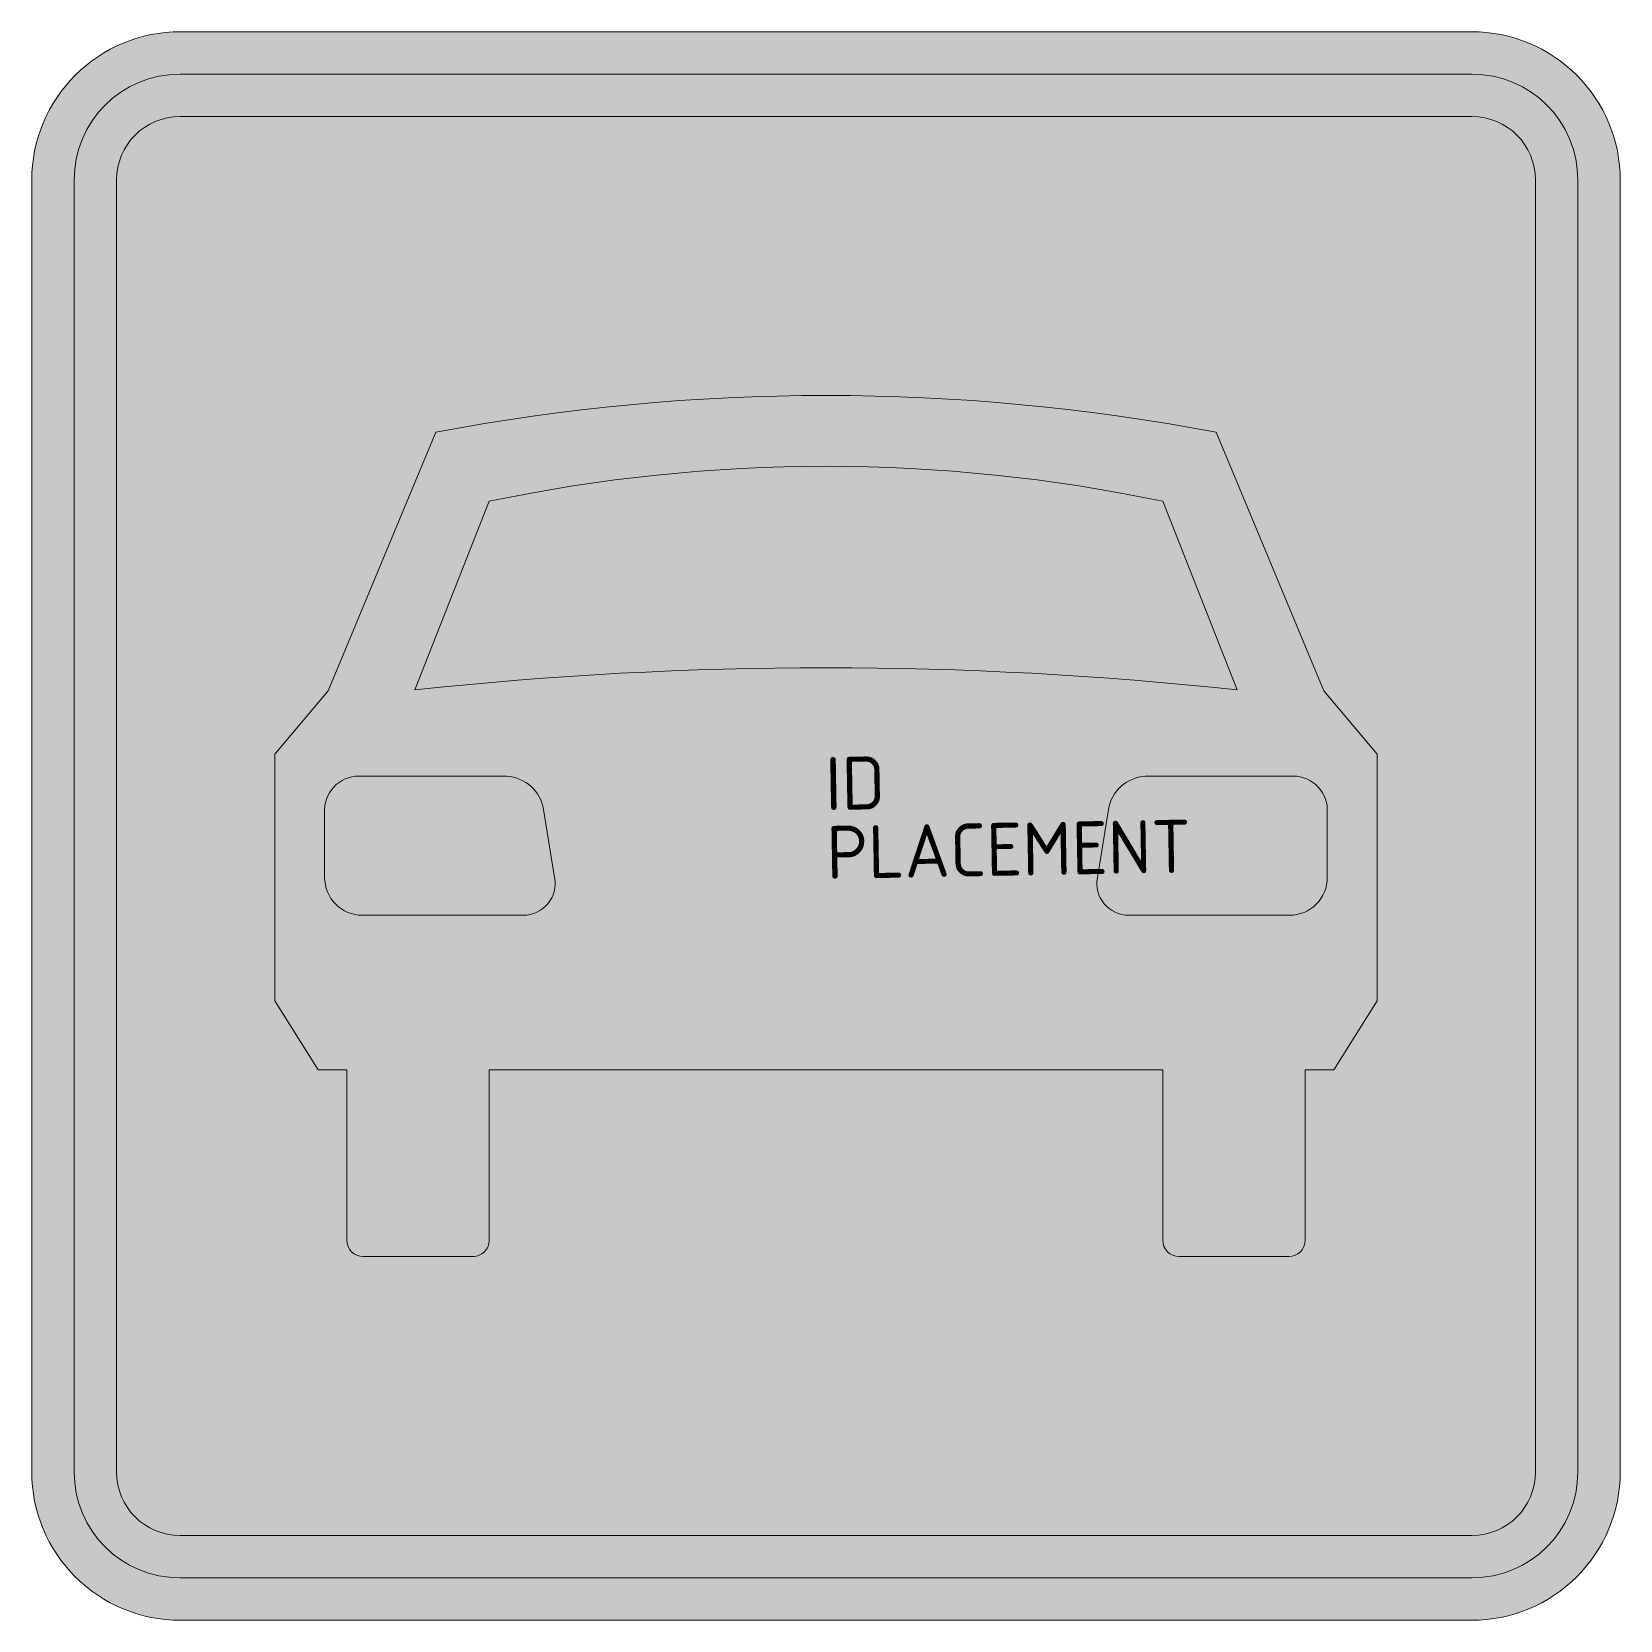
# Model space of a CAD drawing. Extents: x -3.75 to 3.75, y -3.75 to 3.75.
import ezdxf
from ezdxf.enums import TextEntityAlignment as Align

# ---------------------------------------------------------------- set-up
doc = ezdxf.new("R2010")
doc.units = 0
doc.styles.add('NLCS-ISO', font='NLCS-ISO.ttf', dxfattribs={"height": 0.25})

msp = doc.modelspace()

# ---------------------------------------------------------------- hatches: boundary and pattern name
at = {"true_color": 0x005b8c}
h = msp.add_hatch(color=146, dxfattribs=at)
h.dxf.hatch_style = 1
h.paths.add_polyline_path([(3.050000000000002, 3.750000000000001), (-3.050000000000001, 3.75, 0.4142135623730949), (-3.750000000000001, 3.05), (-3.75, -4.440892098500626e-16), (-3.55, -4.440892098500626e-16), (-3.550000000000001, 3.05, -0.4142135623730951), (-3.050000000000001, 3.55), (3.05, 3.550000000000001, -0.414213562373095), (3.55, 3.050000000000001), (3.550000000000001, -4.440892098500626e-16), (3.749999999999999, 4.440892098500626e-16), (3.750000000000001, 3.050000000000001, 0.4142135623730949)])
at = {"true_color": 0xf1f0ea}
h = msp.add_hatch(color=7, dxfattribs=at)
h.dxf.hatch_style = 1
h.paths.add_polyline_path([(3.05, 3.550000000000001), (-3.050000000000001, 3.55, 0.4142135623730951), (-3.550000000000001, 3.05), (-3.550000000000001, 0), (-3.35, 0), (-3.350000000000001, 3.05, -0.4142135623730948), (-3.050000000000001, 3.35), (3.05, 3.350000000000001, -0.4142135623730949), (3.35, 3.050000000000001), (3.350000000000001, 0), (3.55, 4.440892098500626e-16), (3.55, 3.050000000000001, 0.414213562373095)])
at = {"true_color": 0x005b8c}
h = msp.add_hatch(color=146, dxfattribs=at)
h.dxf.hatch_style = 1
h.paths.add_polyline_path([(3.349999999999999, 3.050000000000001, 0.4142135623730945), (3.049999999999999, 3.350000000000001), (-3.050000000000001, 3.35, 0.4142135623730949), (-3.350000000000001, 3.05), (-3.350000000000001, -4.440892098500626e-16), (-2.601696776082975, -4.440892098500626e-16), (-2.601696776082975, 0.3387979247120612), (-2.349780990013142, 0.6384847483676073), (-1.841601776272997, 1.858987924332013, -0.09433600123699437), (1.841592939603082, 1.858987924332014), (2.349772153343222, 0.6384847483676064), (2.601687939413053, 0.3387979247120612), (2.601687939413053, -4.440892098500626e-16), (3.350000000000001, -4.440892098500626e-16)])
at = {"true_color": 0xf1f0ea}
h = msp.add_hatch(color=7, dxfattribs=at)
h.dxf.hatch_style = 1
h.paths.add_polyline_path([(2.349772153343222, 0.6384847483676079), (1.84159293960308, 1.858987924332014, 0.09433600123699426), (-1.841601776272995, 1.858987924332014), (-2.349780990013143, 0.6384847483676062), (-2.601696776082976, 0.3387979247120617), (-2.601696776082976, 0), (-2.367153883075205, 0), (-2.367153883075205, 0.07023075208598606, -0.4527323537404017), (-2.189059637514257, 0.2345605663396826), (-1.507151493153486, 0.2345605663396826, -0.3521437193805759), (-1.333422562532855, 0.07818685544127585), (-1.320743961592773, 0), (1.320624172500122, 0), (1.333302773440202, 0.07818685544127191, -0.3521437193805841), (1.507031704060837, 0.2345605663396826), (2.188939848421607, 0.2345605663396826, -0.4379484502150733), (2.367034093982552, 0.07818685544127224), (2.367034093982552, -5.551115123125783e-17), (2.601687939413052, -5.551115123125783e-17), (2.601687939413052, 0.3387979247120615)])
h.paths.add_polyline_path([(-1.941491493044902, 0.6428323899680812), (-1.589685990203165, 1.533232924413451, -0.1038266554135939), (1.589677153533247, 1.533232924413449), (1.94151800305466, 0.6428323899680777, 0.05368895362068191)], flags=16)
at = {"true_color": 0x005b8c}
h = msp.add_hatch(color=146, dxfattribs=at)
h.dxf.hatch_style = 1
h.paths.add_polyline_path([(1.589677153533247, 1.533232924413451, 0.1038266554135939), (-1.589685990203166, 1.533232924413451), (-1.941491493044905, 0.6428323899680777, -0.0536889536206819), (1.941518003054655, 0.6428323899680848)])
h = msp.add_hatch(color=146, dxfattribs=at)
h.dxf.hatch_style = 1
edge = h.paths.add_edge_path()
edge.add_arc((-2.205962759276742, 0.07420880376363856), 0.1612402036917636, 83.98251657624799, 178.5862787599309)
edge.add_line((-2.367153883075205, 0.07818685544127539), (-2.367153883075205, -0.2432205028768094))
edge.add_arc((-2.189077309977184, -0.2432205028768083), 0.1780765730980214, 180.0000000000004, 270.0056860794394)
edge.add_line((-2.189059637514257, -0.4212970750979153), (-1.428964637704284, -0.4212970750979153))
edge.add_arc((-1.428964637704283, -0.2710387809158106), 0.1502582941821047, 269.9999999999994, 370.6690842893386)
edge.add_line((-1.281303883346665, -0.2432205028768094), (-1.333422562532855, 0.0781868554412754))
edge.add_arc((-1.517536070070535, 0.04833143183363085), 0.1865184440655111, 9.210777636512908, 86.80835718352884)
edge.add_line((-1.507151493153487, 0.2345605663396826), (-2.189059637514257, 0.2345605663396826))
h = msp.add_hatch(color=146, dxfattribs=at)
h.dxf.hatch_style = 1
edge = h.paths.add_edge_path()
edge.add_arc((2.205842970184091, 0.07420880376363999), 0.1612402036917619, 1.4137212400685257, 96.01748342375151, ccw=False)
edge.add_line((2.367034093982552, 0.07818685544127539), (2.367034093982552, -0.2432205028768094))
edge.add_arc((2.188957520884532, -0.2432205028768099), 0.1780765730980201, -90.00568607943887, 1.1368683772161603e-13, ccw=False)
edge.add_line((2.188939848421608, -0.4212970750979153), (1.428844848611635, -0.4212970750979153))
edge.add_arc((1.428844848611635, -0.2710387809158115), 0.1502582941821038, 169.3309157106611, 270.0000000000001, ccw=False)
edge.add_line((1.281184094254018, -0.2432205028768094), (1.333302773440203, 0.0781868554412754))
edge.add_arc((1.517416280977884, 0.04833143183362947), 0.1865184440655124, 93.19164281647079, 170.7892223634867, ccw=False)
edge.add_line((1.507031704060837, 0.2345605663396826), (2.188939848421608, 0.2345605663396826))
h = msp.add_hatch(color=146, dxfattribs=at)
h.dxf.hatch_style = 1
h.paths.add_polyline_path([(-3.55, -4.440892098500626e-16), (-3.75, 0), (-3.75, -3.050000000000001, 0.414213562373095), (-3.05, -3.75), (3.050000000000001, -3.750000000000001, 0.4142135623730953), (3.750000000000001, -3.050000000000001), (3.75, 0), (3.550000000000001, 4.440892098500626e-16), (3.550000000000001, -3.05, -0.4142135623730951), (3.050000000000001, -3.55), (-3.05, -3.55, -0.4142135623730949), (-3.55, -3.050000000000001)])
at = {"true_color": 0xf1f0ea}
h = msp.add_hatch(color=7, dxfattribs=at)
h.dxf.hatch_style = 1
h.paths.add_polyline_path([(-3.35, 0), (-3.550000000000001, -4.440892098500626e-16), (-3.55, -3.050000000000001, 0.4142135623730949), (-3.05, -3.55), (3.050000000000001, -3.55, 0.4142135623730951), (3.550000000000001, -3.05), (3.550000000000001, 0), (3.350000000000001, -4.440892098500626e-16), (3.350000000000001, -3.049999999999999, -0.4142135623730955), (3.050000000000001, -3.35), (-3.05, -3.35, -0.4142135623730949), (-3.35, -3.05)])
at = {"true_color": 0x005b8c}
h = msp.add_hatch(color=146, dxfattribs=at)
h.dxf.hatch_style = 1
h.paths.add_polyline_path([(3.350000000000001, 0), (2.601687939413053, 4.440892098500626e-16), (2.601687939413053, -0.8252389304656802), (2.397560864268772, -1.150993930384241), (2.262925361372746, -1.150993930384241), (2.262925361372746, -1.954529999519292, -0.4142135623730961), (2.184738505923541, -2.032716854968498), (1.66786400898245, -2.032716854968498, -0.4142135623730945), (1.589677153533247, -1.954529999519296), (1.589677153533247, -1.150993930384241), (-1.589685990203166, -1.150993930384241), (-1.589685988205727, -1.954547670861696, -0.4142135623730989), (-1.667855172312529, -2.032716854968499), (-2.184711993915893, -2.032716856966388, -0.4142135623730929), (-2.262898851362985, -1.954529999519296), (-2.262898851362985, -1.150993930384241), (-2.397552027598855, -1.15099393038424), (-2.601696776082975, -0.8252389304656802), (-2.601696776082975, 0), (-3.35, 4.440892098500626e-16), (-3.35, -3.05, 0.4142135623730951), (-3.05, -3.35), (3.050000000000001, -3.349999999999999, 0.4142135623730948), (3.350000000000001, -3.049999999999999)])
at = {"true_color": 0xf1f0ea}
h = msp.add_hatch(color=7, dxfattribs=at)
h.dxf.hatch_style = 1
edge = h.paths.add_edge_path()
edge.add_line((2.601687939413053, 0), (2.367034093982552, 0))
edge.add_line((2.367034093982552, 0), (2.367034093982552, -0.2432205028768094))
edge.add_arc((2.188957520884532, -0.2432205028768096), 0.1780765730980205, -90.00568607943882, 1.1368683772161603e-13, ccw=False)
edge.add_line((2.188939848421608, -0.4212970750979153), (1.428844848611635, -0.4212970750979153))
edge.add_arc((1.428844848611635, -0.271038780915811), 0.1502582941821043, 169.3309157106613, 269.9999999999999, ccw=False)
edge.add_line((1.281184094254018, -0.2432205028768094), (1.320624172500122, 0))
edge.add_line((1.320624172500122, 0), (-1.320743961592774, 0))
edge.add_line((-1.320743961592773, 0), (-1.281303883346665, -0.2432205028768085))
edge.add_arc((-1.428964637704283, -0.2710387809158106), 0.1502582941821047, -90, 10.669084289338912, ccw=False)
edge.add_line((-1.428964637704283, -0.4212970750979153), (-2.189077309977184, -0.4212970759748301))
edge.add_arc((-2.189077309977183, -0.2432205028768083), 0.1780765730980218, 180, 269.9999999999999, ccw=False)
edge.add_line((-2.367153883075205, -0.2432205028768083), (-2.367153883075205, 0))
edge.add_line((-2.367153883075205, 0), (-2.601696776082975, 0))
edge.add_line((-2.601696776082975, 0), (-2.601696776082975, -0.8252389304656804))
edge.add_line((-2.601696776082975, -0.8252389304656804), (-2.397552027598854, -1.150993930384241))
edge.add_line((-2.397552027598854, -1.150993930384241), (-2.262898851362985, -1.150993930384241))
edge.add_line((-2.262898851362985, -1.150993930384241), (-2.262898851362985, -1.954529999519296))
edge.add_arc((-2.184711993915891, -1.954529999519296), 0.07818685744709386, 180.0000000000005, 269.9999999999994)
edge.add_line((-2.184711993915892, -2.032716856966389), (-1.667855172010369, -2.032716854968498))
edge.add_arc((-1.667855172312529, -1.954547670861696), 0.07816918410680262, 270.0000002214747, 359.9999999999999)
edge.add_line((-1.589685988205727, -1.954547670861696), (-1.589685990203166, -1.150993930384241))
edge.add_line((-1.589685990203166, -1.150993930384241), (1.589677153533246, -1.150993930384241))
edge.add_line((1.589677153533247, -1.150993930384241), (1.589677153533246, -1.954529999519296))
edge.add_arc((1.667864008982449, -1.954529999519296), 0.0781868554492029, 180, 270.0000000000002)
edge.add_line((1.667864008982449, -2.032716854968498), (2.184738505923541, -2.032716854968498))
edge.add_arc((2.184738505923541, -1.954529999519293), 0.07818685544920578, 270, 360)
edge.add_line((2.262925361372746, -1.954529999519293), (2.262925361372746, -1.150993930384241))
edge.add_line((2.262925361372746, -1.150993930384241), (2.397560864268772, -1.150993930384241))
edge.add_line((2.397560864268772, -1.150993930384241), (2.601687939413053, -0.8252389304656798))
edge.add_line((2.601687939413053, -0.8252389304656798), (2.601687939413053, 0))

# ---------------------------------------------------------------- linework, layer by layer
at = {"color": 145, "lineweight": 0, "true_color": 0x377daf}
msp.add_lwpolyline([(-3.05, -3.75), (3.050000000000001, -3.75, 0.4142135623730953), (3.750000000000001, -3.05), (3.75, 3.050000000000001, 0.4142135623730953), (3.05, 3.750000000000001), (-3.050000000000001, 3.75, 0.4142135623730953), (-3.750000000000001, 3.05), (-3.75, -3.050000000000001, 0.4142135623730952)], format="xyb", close=True, dxfattribs=at)
at = {"color": 7, "lineweight": 0, "true_color": 0xf1f0ea}
for points in [[(-3.05, -3.55), (3.050000000000001, -3.55, 0.414213562373095), (3.550000000000001, -3.05), (3.55, 3.050000000000001, 0.414213562373095), (3.05, 3.550000000000001), (-3.050000000000001, 3.55, 0.414213562373095), (-3.550000000000001, 3.05), (-3.55, -3.050000000000001, 0.414213562373095)], [(-3.05, -3.35), (3.050000000000001, -3.35, 0.4142135623730948), (3.350000000000001, -3.05), (3.35, 3.050000000000001, 0.4142135623730948), (3.05, 3.350000000000001), (-3.050000000000001, 3.35, 0.4142135623730948), (-3.350000000000001, 3.05), (-3.35, -3.050000000000001, 0.4142135623730943)], [(-1.589685990203166, -1.150993930384241), (1.589677153533246, -1.150993930384241), (1.589677153533246, -1.954529999519295, 0.414213562373086), (1.667864008982446, -2.032716854968498), (2.184738505923542, -2.032716854968498, 0.4142135623730828), (2.262925361372746, -1.954529999519295), (2.262925361372746, -1.150993930384241), (2.397560864268772, -1.150993930384241), (2.601687939413053, -0.8252389304656803), (2.601687939413053, 0.3387979247120615), (2.349772153343222, 0.6384847483676075), (1.84159293960308, 1.858987924332013, 0.09433600123699433), (-1.841601776272997, 1.858987924332013), (-2.349780990013142, 0.6384847483676075), (-2.601696776082975, 0.3387979247120615), (-2.601696776082975, -0.8252389304656803), (-2.397552027598854, -1.150993930384241), (-2.262898851362985, -1.150993930384241), (-2.262898851362985, -1.954529999519295, 0.4141473509202929), (-2.184729669253624, -2.032716854968498), (-1.667855172312529, -2.032716854968498, 0.4142797769259664), (-1.589685990203166, -1.954529999519295)], [(-1.941491493044903, 0.642832389968083, -0.05368895362068186), (1.941518003054657, 0.642832389968083), (1.589677153533246, 1.533232924413453, 0.1038266554135939), (-1.589685990203166, 1.533232924413453)], [(-2.189059637514257, 0.2345605663396826, 0.4379484502150668), (-2.367153883075205, 0.07818685544127539), (-2.367153883075205, -0.2432205028768094, 0.4142426296314338), (-2.189059637514257, -0.4212970750979153), (-1.428964637704284, -0.4212970750979153, 0.4698667537425362), (-1.281303883346665, -0.2432205028768094), (-1.333422562532855, 0.07818685544127539, 0.3521437193805775), (-1.507151493153487, 0.2345605663396826)], [(2.188939848421608, 0.2345605663396826, -0.4379484502150668), (2.367034093982552, 0.07818685544127539), (2.367034093982552, -0.2432205028768094, -0.4142426296314338), (2.188939848421608, -0.4212970750979153), (1.428844848611635, -0.4212970750979153, -0.4698667537425362), (1.281184094254018, -0.2432205028768094), (1.333302773440203, 0.07818685544127539, -0.3521437193805775), (1.507031704060837, 0.2345605663396826)]]:
    msp.add_lwpolyline(points, format="xyb", close=True, dxfattribs=at)

# ---------------------------------------------------------------- texts
at = {"style": 'NLCS-ISO'}
msp.add_attdef('ID', text='', height=0.25, rotation=1, dxfattribs=at).set_placement((0, 0), align=Align.BOTTOM_LEFT)
msp.add_attdef('PLACEMENT', text='', height=0.25, rotation=1, dxfattribs=at).set_placement((0, 0), align=Align.TOP_LEFT)

doc.saveas('drawing.dxf')
